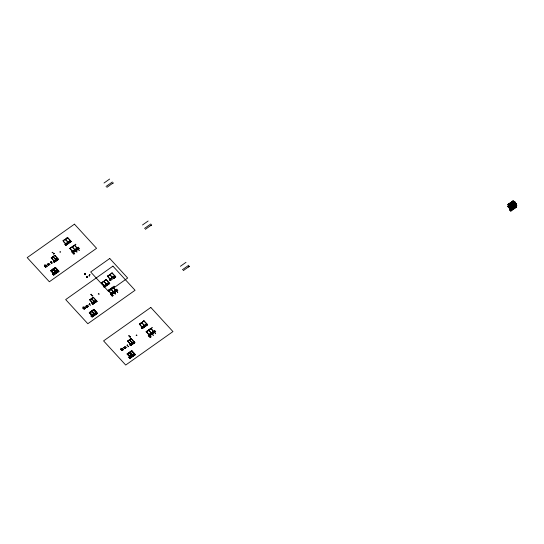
<?xml version="1.0" encoding="UTF-8"?>
<svg xmlns="http://www.w3.org/2000/svg" width="544" height="544" viewBox="0 0 544 544"><rect width="100%" height="100%" fill="white"/><g stroke="black" fill="none" stroke-linecap="round" stroke-linejoin="round"><path stroke-width="0.82" d="M48.763 263.432L47.45 264.404M57.582 270.456L55.379 267.634L57.916 270.402L55.814 271.891L53.122 268.974M93.86 309.597L96.397 312.365L93.86 309.597L91.752 311.093M96.397 312.365L94.296 313.854L91.759 311.086M134.286 353.675L131.75 350.914L134.286 353.675L132.178 355.164L129.492 352.254M132.178 355.164L129.642 352.396M510.748 209.896L510.299 210.066L510.428 208.638L516.297 204.462M510.728 208.57L516.018 204.796M510.809 208.338L511.591 209.12M511.115 208.073L511.965 208.944L516.616 205.537L516.202 207.284L513.917 208.869L513.604 208.447M511.448 207.828L512.298 208.692M511.319 209.216L516.61 205.544L514.787 202.273L513.237 201.457M512.441 207.108L513.291 207.985L512.475 207.074M512.802 206.849L513.624 207.726M513.108 206.625L513.958 207.482M512.965 208.209L512.115 207.332M514.461 205.625L515.8 204.653L516.61 205.557L516.195 206.917M514.257 207.278L513.468 206.346L514.291 207.244M514.767 205.421L515.617 206.278M514.59 207.04L513.774 206.128M515.454 204.918L516.276 205.795M515.284 206.523L514.44 205.646M516.487 205.462L511.299 209.195M515.76 204.694L516.684 205.673L515.896 204.571M513.652 208.386C515.032 208.372 512.074 209.379 510.945 210.576L516.222 206.836C511.843 210.848 514.658 206.006 516.684 205.673M511.299 209.29L514.44 207.182L511.299 209.29L512.02 208.855M508.497 207.053L508.001 206.434L508.361 206.292M510.415 210.569L511.006 210.147L510.517 210.48L510.15 209.814M510.741 209.42L509.898 210.004L510.49 208.318L511.408 209.318L510.918 210.943L510.279 210.215M510.428 208.638L510.585 208.25M511.428 210.528L510.313 209.603L511 208.379M516.304 206.829L516.181 207.346L515.685 206.774M516.8 205.564L516.304 207.21L515.692 207.692L515.304 207.237M87.339 276.923L86.945 277.229M510.19 209.678L510.53 208.372M516.161 204.245L510.476 208.733L511.258 207.57M511.408 209.318L508.014 206.128L511.115 209.46L510.823 210.168M84.993 273.306C84.415 275.767 84.68 272.218 85.456 273.809L85.095 274.72L84.742 274.156M84.823 274.23L85.068 273.476M85.095 274.72L85.333 273.768M87.455 276.366L87.285 277.304L86.673 277.583L87.455 276.366L87.183 277.331M86.877 277.556L87.101 276.814M89.93 274.604L89.23 275.924L89.4 274.978L89.971 274.754M89.23 275.924L89.631 274.502L89.223 275.842M508.123 206.251L508.633 204.714L511.102 207.692M508.273 206.224L508.375 205.428M508.552 206.713L508.871 205.788L508.348 205.367L508.803 205.87M510.694 209.821L510.877 209.216L509.952 209.685L510.694 209.168L510.53 209.78L510.007 209.658M510.537 208.522L509.986 210.1L510.598 209.617M510.66 208.379L511.374 209.42L514.379 207.386L511.36 209.474L514.311 207.244M510.394 209.63L510.503 208.964M511.156 207.638C511.326 211.806 517.779 203.456 512.06 208.964M510.408 210.358L510.932 210.875L511.625 209.902M510.585 209.882L510.836 209.175L509.735 209.739L510.687 209.107L509.735 209.739L510.816 211.011L513.958 208.787M512.142 208.835L511.272 209.379L516.487 205.632M510.816 211.011L511.394 209.243M511.625 210.004L512.808 209.195M514.658 207.876L516.385 206.611M516.555 205.734L514.93 207.318L516.494 206.244M515.046 206.931L514.746 207.93L514.345 207.461M515.127 207.454L514.821 206.978L515.168 207.346M515.61 207.577L516.283 207.271L516.079 206.883M515.698 207.672L515.358 207.244M516.188 207.325L515.868 206.904L516.392 206.924M507.967 206.57L508.089 206.142M510.87 210.134L510.17 209.474L509.918 209.943M89.359 275.271L89.631 274.502M52.686 274.101L58.106 270.314M53.332 274.081L53.693 274.883L52.999 274.142L58.058 270.558L58.793 271.354L56.651 272.796M92.16 315.18L94.132 313.97L91.596 311.202L89.495 312.691L92.16 315.18L93.915 313.942M95.261 314.663L92.167 316.853L91.48 316.105L96.54 312.521L97.274 313.317L95.132 314.758M131.798 355.252L129.914 356.769L132.015 355.28L129.479 352.519M129.703 357.354L130.057 358.163L129.363 357.415L134.429 353.831L135.157 354.634L133.015 356.068M515.821 207.393L516.331 206.747L515.916 206.305M515.909 207.488L516.331 206.747M510.476 208.733L511.006 208.134M511.156 208.032L510.66 208.474M75.466 244.229L75.84 244.338M75.786 244.542L69.795 248.513M78.173 247.187L78.547 247.289M78.458 247.513L78.118 247.391M78.955 248.125L79.329 248.227M79.261 248.445L72.638 252.865L78.146 249.172M74.331 253.388L74.698 253.497M73.95 254.191L73.583 254.102M74.61 253.722L74.27 253.592M76.949 252.069L76.582 251.974M79.234 250.451L78.887 250.362M113.948 286.198L114.322 286.3M114.233 286.525L108.276 290.476M116.654 289.15L117.028 289.252M116.96 289.462L110.337 293.882L111.262 294.8L111.853 294.386M117.436 290.088L117.81 290.19M117.756 290.394L111.119 294.828M112.112 295.848L112.486 295.95M115.117 293.719L115.484 293.828M112.418 296.16L112.071 296.079M113.118 295.671L112.764 295.582M115.423 294.039L115.063 293.937M117.715 292.414L117.368 292.325M151.83 327.508L152.204 327.61M152.143 327.821L146.159 331.792M154.544 330.46L154.911 330.562M154.85 330.779L148.369 335.172M155.326 331.405L155.693 331.507M155.638 331.711L149.008 336.138M150.001 337.164L150.368 337.266M150.307 337.477L149.947 337.375M151.014 336.974L150.654 336.892M153.306 335.349L152.959 335.267M155.604 333.724L155.251 333.642M513.203 206.536L510.605 208.434L511.36 209.474L516.63 205.72M513.284 208.114L511.353 209.324L510.388 208.386M511.435 209.42L512.033 208.984M85.388 273.816L84.898 273.374M83.191 306.938L84.816 308.7L84.32 308.169L84.327 308.89M112.234 183.702L113.2 183.022M64.58 239.646L62.886 240.849L64.695 239.72A1.231 1.074 16.8 0 0 65.681 239.85L65.661 239.863M65.341 239.108L67.98 242.264M65.307 239.136L65.878 239.707A1.231 1.074 16.8 0 0 65.946 238.836L67.667 237.612M52.027 252.518L52.142 252.593A1.231 1.074 16.8 0 0 53.128 252.722L52.646 252.232M70.38 240.57L65.647 243.916A1.231 1.074 16.8 0 1 65.579 244.793L64.899 244.29L65.817 245.29L71.284 241.556L67.585 237.524L65.974 238.816M70.292 240.475L65.647 243.916M53.387 253.511L53.774 254.116M54.128 253.348L54.271 253.674L54.101 253.314M65.729 245.194L71.114 241.55M65.844 245.147L66.422 244.705M53.761 254.096L53.36 253.484M57.623 258.393L54.046 260.93L51.204 257.829L52.53 257.047A0.864 0.755 16.8 0 0 53.373 257.142L53.373 257.142M55.78 259.692L52.897 256.632L53.55 257.013A0.864 0.755 16.8 0 0 53.632 256.265L54.781 255.299L58.528 259.379L57.256 260.202L58.358 259.372M51.292 257.924L54.869 255.388M60.166 251.559L60.602 252.103A0.864 0.755 16.8 0 1 59.758 252.008L59.758 252.008M51.333 257.965L51.68 257.496M51.721 258.393L51.823 258.325A0.864 0.755 16.8 0 0 51.864 257.577M44.431 266.07L46.029 264.894M44.458 266.098L45.179 265.594M44.547 266.193L45.22 265.717M74.338 253.382L69.748 248.465L71.556 247.343A1.231 1.074 16.8 0 0 72.542 247.466L72.529 247.479M69.89 248.445L71.495 247.309M72.787 246.391L74.535 245.235M69.836 248.56L71.448 247.268M72.76 247.316L72.74 247.33A1.231 1.074 16.8 0 0 72.814 246.452L73.494 245.82M50.476 262.507L51.163 262.174L50.565 262.602M55.93 259.59L55.474 259.066M44.948 266.628L46.546 265.458M47.736 264.717L48.708 264.058M44.71 264.976L46.328 266.737L44.608 265.044M47.797 264.778L48.219 264.472M48.321 264.404L48.749 264.098M49.395 263.704L47.852 264.84M55.855 259.488L53.958 260.834L51.823 258.325M55.454 259.087A0.864 0.755 16.8 0 1 56.297 259.175L57.535 258.298M46.77 266.268L47.063 266.023L45.648 267.063M48.436 265.152L49.905 264.166M47.172 266.138L45.73 267.165L45.132 266.499M48.491 265.214L49.96 264.221M52.251 262.888L51.496 263.425L52.217 262.908M54.094 262.235L56.576 260.556M54.291 262.174L56.746 260.562L54.264 262.242M54.278 262.256L53.264 261.324L54.189 262.16M58.446 259.284L56.698 260.515M71.903 251.811L74.004 253.987M72.42 251.45L77.153 248.091M77.241 248.186L72.508 251.539A1.231 1.074 16.8 0 1 72.44 252.409L72.461 252.396M72.597 252.817L78.037 249.227L74.351 245.208M50.789 270.783L55.488 267.458M51.007 270.728L53.115 269.239M53.278 269.124L55.352 268.015M53.224 273.435L52.53 273.924L53.632 275.135L59.099 271.395L55.4 267.362L50.701 270.688L53.496 273.734L50.803 270.62M52.591 273.992L53.278 273.503M52.802 274.224L53.455 273.686M55.848 271.986L58.011 270.382M53.55 273.618L58.194 270.409M53.564 274.02L57.854 270.987L58.106 271.259L53.564 274.02L55.774 272.456M53.55 275.04L54.427 274.57M150.715 225.665L151.681 224.985M84.871 273.843L85.245 274.06M86.924 276.74L87.536 276.454M86.992 277.08L87.36 276.746M86.673 277.583L87.04 276.828M86.904 277.372L87.36 276.978M89.148 275.828L89.719 275.427M86.761 277.624L87.224 277.297M109.915 280.242L110.065 280.146A1.231 1.074 16.8 0 0 110.119 279.29L112.588 277.542L109.786 274.502L110.14 275.23A1.231 1.074 16.8 0 1 109.174 275.087L107.365 276.216L108.038 275.985A0.864 0.755 16.8 0 1 107.984 276.712L110.255 279.188M107.447 276.311L109.174 275.087M109.677 274.727L110.357 275.074A1.231 1.074 16.8 0 0 110.425 274.203L112.146 272.979M108.018 276.753L110.153 279.262M104.142 281.826L104.162 281.812A1.231 1.074 16.8 0 1 103.176 281.683L101.368 282.812L102.027 282.56A0.864 0.755 16.8 0 1 101.986 283.308L104.264 285.784M101.449 282.907L103.176 281.683M106.148 279.575L104.428 280.799A1.231 1.074 16.8 0 1 104.36 281.67L103.612 281.221L106.461 284.226M101.986 283.308L104.162 285.858A1.231 1.074 16.8 0 1 104.06 286.756L103.38 286.253L104.298 287.252L109.766 283.519L106.066 279.487L104.455 280.779M112.037 276.95L112.057 276.937A1.231 1.074 16.8 0 1 113.023 277.08L114.852 275.93M110.024 279.201L112.513 277.433M113.023 277.08L114.77 275.842M110.248 280.432L110.901 280.072M90.508 294.481L90.624 294.556A1.231 1.074 16.8 0 0 91.61 294.685L91.127 294.195M110.452 274.183L112.064 272.884L115.763 276.923L113.315 278.569L115.675 276.828M108.773 282.438L104.033 285.79L108.861 282.533M92.609 295.31L92.752 295.637L92.582 295.276M104.21 287.157L109.677 283.424M98.648 293.522L99.062 294.08M89.774 299.887L91.011 299.01A0.864 0.755 16.8 0 0 91.854 299.105L91.834 299.118M93.35 297.35L92.113 298.228A0.864 0.755 16.8 0 1 92.031 298.976L91.569 298.459M98.24 293.971L98.24 293.971A0.864 0.755 16.8 0 0 99.083 294.066M90.161 299.458L89.787 299.724M90.202 300.356L90.304 300.295A0.864 0.755 16.8 0 0 90.345 299.54M90.338 300.329L92.439 302.797L94.336 301.451M82.912 308.033L84.272 307.068M83.028 308.156L83.708 307.68M110.684 288.694L111.024 289.428A1.231 1.074 16.8 0 1 110.038 289.306L109.929 289.231M85.932 306.367L87.475 305.225M108.317 290.523L110.038 289.306M113.016 287.198L111.296 288.415A1.231 1.074 16.8 0 1 111.228 289.292L111.241 289.279M108.358 290.571L108.909 290.197A0.864 0.755 16.8 0 1 108.854 290.931L111.132 293.4M83.429 308.591L85.027 307.421M89.032 304.545L89.644 304.137L89.046 304.565M86.217 306.68L87.23 306.061M84.32 308.169L83.089 307.006M86.333 306.802L87.883 305.667M96.016 300.261L94.778 301.138A0.864 0.755 16.8 0 0 93.935 301.05L94.411 301.553L92.528 302.892L89.685 299.792L93.262 297.262L97.009 301.342L95.737 302.165M92.555 302.743L94.248 301.641L91.378 298.595M96.104 300.356L94.323 301.539L91.521 298.493M94.86 301.24L96.002 300.424M85.605 308.047L84.13 309.026L85.653 308.101M86.918 307.115L88.332 306.068M86.972 307.176L88.441 306.184M92.575 304.198L96.866 301.369M95.751 302.178L96.927 301.247M95.125 302.593L92.745 304.205L91.746 303.287L92.657 304.293L95.227 302.525M110.384 293.774L112.125 295.834M110.901 293.413L115.641 290.054M115.722 290.149L110.99 293.502A1.231 1.074 16.8 0 1 110.922 294.372L110.942 294.358M111.078 294.78L114.172 292.767M114.097 292.692L116.545 291.047M111.166 294.875L114.199 292.624M114.267 292.699L116.627 291.135M89.284 312.582L91.977 315.697L89.284 312.582L93.881 309.325L97.58 313.358L92.12 317.098L91.011 315.887L91.705 315.398M89.923 312.746L91.678 311.501M92.072 311.222L93.833 309.978M91.072 315.955L91.759 315.466M94.309 313.657L96.064 312.419M91.168 316.064L91.861 315.574M91.202 316.091L91.99 315.534M94.194 313.976L96.587 312.276M96.676 312.372L94.275 314.072L91.46 311.039M188.605 266.982L189.57 266.302M143.018 321.463L143.854 320.865L147.648 324.829L143.949 320.797L142.338 322.096M140.984 322.898L139.38 324.265M139.339 324.217L141.059 323A1.231 1.074 16.8 0 0 142.045 323.122L142.025 323.143M144.038 320.892L142.317 322.109A1.231 1.074 16.8 0 1 142.242 322.986L141.494 322.538L144.344 325.543M128.432 335.77L128.506 335.872A1.231 1.074 16.8 0 0 129.492 336.002L129.064 335.478M146.656 323.748L142.011 327.196A1.231 1.074 16.8 0 1 141.943 328.066L141.27 327.57L142.188 328.569L147.553 324.904M146.744 323.843L142.011 327.196L139.869 324.625A0.864 0.755 16.8 0 0 139.91 323.87L139.93 323.891M129.758 336.79L130.24 337.321L129.724 336.756M142.1 328.474L147.567 324.741M133.64 343.495L134.898 342.659L131.152 338.572L129.907 339.456L131.233 338.667M129.744 340.415L129.724 340.428A0.864 0.755 16.8 0 1 128.901 340.32L127.575 341.108L130.41 344.202L133.987 341.666M129.356 339.918L127.806 341.19M129.452 339.85L131.124 338.722M136.537 334.839L136.966 335.383A0.864 0.755 16.8 0 1 136.122 335.288L136.122 335.288M127.656 341.204L128.772 340.258M130.036 339.517L129.996 339.544A0.864 0.755 16.8 0 1 129.921 340.292L129.268 339.905L132.151 342.972M132.226 342.768L130.322 344.107L128.194 341.605A0.864 0.755 16.8 0 0 128.234 340.857L128.044 340.768M120.802 349.343L122.4 348.174M120.829 349.377L121.543 348.888M120.918 349.466L121.591 348.99M125.365 346.542L123.814 347.677M148.573 330.004L148.913 330.745A1.231 1.074 16.8 0 1 147.927 330.616L146.2 331.84M149.131 330.589L149.11 330.602A1.231 1.074 16.8 0 0 149.178 329.732L150.715 328.488L154.516 332.452M126.847 345.78L127.52 345.44M121.312 349.901L122.91 348.738M125.066 347.324L124.107 347.99L124.59 347.752M127.704 345.392L127.18 344.828L127.718 345.386M122.692 350.016L120.979 348.323M125.12 347.378L124.263 347.364L124.902 348.357M124.216 348.119L125.766 346.977M146.635 332.309L146.737 332.241A0.864 0.755 16.8 0 0 146.778 331.493L146.798 331.514M133.906 341.578L132.661 342.455A0.864 0.755 16.8 0 0 131.818 342.36L132.294 342.87L129.411 339.803M122.012 350.343L123.488 349.357M124.8 348.425L126.276 347.446L124.862 348.486L124.399 347.983M123.542 349.418L122.101 350.438L121.496 349.772M127.928 346.773L128.69 346.242L127.969 346.746M130.458 345.508L134.756 342.679M133.11 343.842L130.546 345.603L129.635 344.597L130.56 345.44M133.559 343.4L134.81 342.564M148.274 335.09L150.015 337.151M148.784 334.723L153.524 331.371M153.612 331.466L148.879 334.812A1.231 1.074 16.8 0 1 148.811 335.689L148.832 335.675M148.961 336.09L152 334.023M149.076 336.036L149.756 335.532M151.987 334.009L154.428 332.357M149.049 336.185L149.743 335.696M154.414 332.52L149.824 335.614M127.153 354.056L131.852 350.73M127.378 354.008L129.567 352.818M129.962 352.539L131.716 351.295M128.955 357.265L129.649 356.776L128.901 357.204L130.002 358.408L135.47 354.674L131.77 350.635L127.072 353.967L129.962 356.939L127.167 353.892M132.199 354.974L133.953 353.729M129.057 357.374L129.751 356.884M129.084 357.408L129.873 356.85M134.477 353.593L129.921 356.891M134.565 353.682L132.165 355.382L129.35 352.356M129.934 357.299L134.218 354.26L134.477 354.538L129.934 357.299L132.138 355.735M129.914 358.312L130.791 357.85M513.482 201.253L508.252 204.782L507.919 204.558L513.012 200.947L514.991 202.103L516.426 204.673L511.333 208.284L509.898 205.707L508.225 204.768L513.318 201.137M507.974 204.619L513.012 200.947M513.196 201.069L508.082 204.66M508.382 204.836L513.475 201.232M508.497 204.904L513.624 201.334M508.66 205L513.76 201.416M513.869 201.464L508.776 205.068L513.903 201.498M508.919 205.149L514.039 201.579M509.082 205.272L514.182 201.661M508.361 205.795L508.654 206.196M508.218 206.169L508.463 204.646L511.346 207.665M510.592 209.515L507.892 206.543L508.484 206.122M508.762 205.85L508.647 206.645M514.454 201.824L509.361 205.435M507.885 206.564L508.538 206.217M514.597 201.906L509.497 205.489M509.633 205.571L514.733 201.987M509.64 205.591L514.869 202.042L509.776 205.652M514.984 202.11L509.918 205.795L515.046 202.218M510.041 206.013L515.154 202.402L510.054 206.013M510.129 206.169L515.222 202.558M510.163 206.196L515.256 202.592M510.265 206.387L515.345 202.749M510.367 206.57L515.467 202.966M510.68 207.135L515.78 203.524M515.848 203.687L510.755 207.291L515.882 203.714M510.979 207.699L516.072 204.061L510.959 207.665M511.306 208.257L516.385 204.619M511.115 209.46L507.987 206.217M510.898 210.038L510.802 209.352M104.02 183.022L109.636 179.051M106.039 186.463L112.343 182.002M106.869 187.367L113.125 182.94M63.485 241.359L63.505 241.346A0.864 0.755 16.8 0 0 63.546 240.598L63.56 240.618M45.839 266.206L45.846 266.927M56.297 259.175L57.44 258.366M57.521 258.461L56.338 259.148M71.856 251.92L78.173 247.466M73.372 252.423L72.78 252.838L71.862 251.838M53.543 273.496L55.651 272.007M52.999 274.142L55.794 272.156M142.501 224.985L148.118 221.014M144.52 228.426L150.824 223.965M145.35 229.33L151.606 224.903M104.312 287.089L104.992 286.763L104.4 287.184L103.482 286.185M91.48 316.105L94.234 314.024M94.255 314.418L92.045 315.982L96.587 313.222L96.336 312.95M180.39 266.295L186 262.324M182.403 269.742L188.707 265.275M183.24 270.647L189.489 266.22M122.203 349.486L122.21 350.2M133.804 341.646L132.702 342.428L133.892 341.741M129.363 357.415L132.165 355.436M511.272 209.379L511.979 208.835M510.653 210.038L510.313 209.698M510.592 210.501L511.652 209.923M510.938 210.494L511.741 210.018M54.264 274.482L56.78 272.7M130.628 357.755L133.151 355.98M514.066 208.413L511.047 210.501L510.027 209.576L510.925 210.657M53.686 274.468L56.59 272.483M111.044 280.051L113.274 278.521M92.772 304.137L95.084 302.546M92.174 316.846L92.167 316.431L97.274 313.317M130.655 345.447L132.926 343.815M130.057 357.741L132.954 355.756M56.569 272.496L58.793 271.354M132.933 355.769L135.157 354.634M515.923 206.224L516.331 205.952M514.835 207.291L515.481 206.815L515.379 207.148M515.8 206.598L516.236 206.305M516.399 206.577L514.706 207.747L514.379 207.352M514.019 208.515L516.304 206.89L515.875 206.366M115.661 276.991L113.404 278.487L115.648 276.978L111.962 272.959M515.569 203.15L510.476 206.761M515.637 203.313L510.544 206.917M516.025 204.891L514.685 202.354L512.747 201.219L514.678 202.388L515.841 204.476M511.544 202.069L513.502 203.211L514.916 205.693M514.855 205.72L513.516 203.177M514.257 206.162L512.808 203.701L510.884 202.531M511.557 208.046L510.218 205.51M514.175 202.715L512.237 201.579L514.162 202.742L515.542 205.251L514.128 202.769M512.183 204.143L510.238 203.048M508.905 203.932L510.864 205.081L512.244 207.584L510.877 205.047M508.246 204.394L510.211 205.544L511.591 208.046M510.177 205.564L508.28 204.374M513.053 201.43L514.644 202.409L516.052 204.891M48.409 264.445L48.926 264.799M87.407 306.762L86.455 305.993M125.297 348.078L124.345 347.303M511.088 210.542L510.17 209.542M515.127 205.142L515.943 206.054L515.1 205.163M516.147 206.836L516.025 206.502M515.386 206.917L515.902 207.482M508.341 205.782L508.694 206.054M507.899 206.502L510.483 209.318M109.745 274.679L112.458 277.63M71.182 241.624L67.483 237.592L66.735 238.279M105.964 279.555L109.664 283.587M112.832 287.171L116.532 291.21M72.835 246.439L74.446 245.14L79.302 250.24M111.316 288.402L112.928 287.103L117.783 292.203M149.206 329.712L150.817 328.42L155.672 333.513M65.287 239.299L68.075 242.196M74.943 249.818L71.992 246.881L72.542 247.466M103.768 281.268L106.556 284.158M110.656 288.714L113.424 291.781M141.658 322.578L144.446 325.475M148.539 330.031L151.307 333.091M68.755 243.114L66.606 244.732M72.107 246.806L77.003 251.865M110.588 288.769L115.124 293.712M145.119 326.386L142.977 328.005M148.471 330.079L153.374 335.138M110.031 289.279L108.229 290.428L113.186 295.46M147.914 330.596L146.118 331.745L151.069 336.77M70.428 248.234L70.407 248.214A0.864 0.755 16.8 0 1 70.373 248.968L72.651 251.437M65.783 243.821L63.403 241.414L65.681 243.896M139.869 324.625L142.154 327.094M146.737 332.241L149.015 334.716M65.001 244.222L65.919 245.222M141.365 327.495L142.283 328.501M148.233 335.118L149.151 336.117M84.891 273.782L85.197 274.203M84.871 274.088L85.116 274.502M54.686 255.367L58.48 259.413M93.167 297.33L96.961 301.376M131.05 338.64L134.715 342.632M53.04 256.53L55.882 259.624M90.304 300.295L92.623 302.818M128.194 341.605L130.512 344.134M90.698 304.871L90.086 305.436M57.929 270.83L58.358 271.293M96.41 312.793L96.839 313.256M134.293 354.103L134.722 354.572M53.591 269.26L55.828 271.694M48.212 263.514L48.906 264.268M86.693 305.476L87.387 306.231M91.603 310.937L94.296 313.854M124.576 346.793L125.27 347.548M53.135 269.117L55.896 272.034M91.616 311.08L94.377 313.997M129.506 352.396L132.26 355.314M48.62 264.289L49.116 264.826M52.979 269.076L55.794 272.109M87.101 306.252L87.598 306.789M124.984 347.568L125.487 348.099M53.196 269.538L55.434 271.98M47.974 264.03L48.375 264.466M93.792 313.922L91.725 311.678L90.168 312.78L92.228 315.03M48.246 264.35L47.892 264.085L48.532 265.078M86.727 306.313L86.374 306.048L86.761 306.496M48.035 264.704L48.518 265.248M86.516 306.666L86.999 307.21M47.219 264.146L47.947 264.948M85.7 306.109L86.435 306.911M123.583 347.426L124.318 348.221M51.442 270.783L53.672 273.217M127.806 354.062L130.043 356.497M45.669 265.071L46.968 266.492M84.15 307.034L85.449 308.455M122.04 348.35L123.338 349.765M91.82 316.044L92.167 316.431M121.074 348.255L122.699 350.016M83.613 308.462L84.211 309.128M44.275 265.894L45.315 267.029M82.756 307.856L83.796 308.992M120.646 349.173L121.679 350.302M514.223 206.183L512.856 203.646L510.898 202.579M512.196 204.109L513.597 206.625L512.162 204.136M510.088 205.598L511.258 207.699M86.727 306.524L87.013 307.04M508.232 206.298L508.348 206.808M511.782 207.57L512.598 208.481L511.809 207.556M514.95 206.761L514.1 205.904L514.95 206.761M74.446 224.169L27.2 257.618L49.341 281.758L96.58 248.309L74.446 224.169M50.912 261.48L51.435 262.052L50.898 261.494M53.244 269.715L51.687 270.817L53.747 273.068L55.311 271.959L53.244 269.715M55.332 268.233L53.774 269.341L55.835 271.585L57.392 270.484L55.332 268.233M109.759 258.488L90.692 271.993L108.61 291.536L127.677 278.032L109.759 258.488M112.928 266.132L65.681 299.581L87.822 323.721L135.062 290.272L112.928 266.132M109.507 279.562L110.391 280.588L109.473 279.589M91.841 295.446L92.358 296.011L91.841 295.446M89.393 303.443L89.916 304.014L89.379 303.457M93.813 310.196L92.256 311.304L94.316 313.548L95.88 312.446L93.813 310.196M150.81 307.442L103.571 340.891L125.705 365.038L172.951 331.588L150.81 307.442M130.499 336.62L130.635 336.954L130.465 336.586M129.615 352.988L128.058 354.09L130.118 356.34L131.675 355.239L129.615 352.988M131.702 351.512L130.145 352.614L132.206 354.865L133.763 353.763L131.702 351.512M514.311 201.715L509.204 205.34L514.318 201.742M515.97 203.871L510.857 207.482L515.95 203.871M512.938 207.094L511.503 204.598L509.599 203.442L511.523 204.612L512.938 207.094"/></g></svg>
